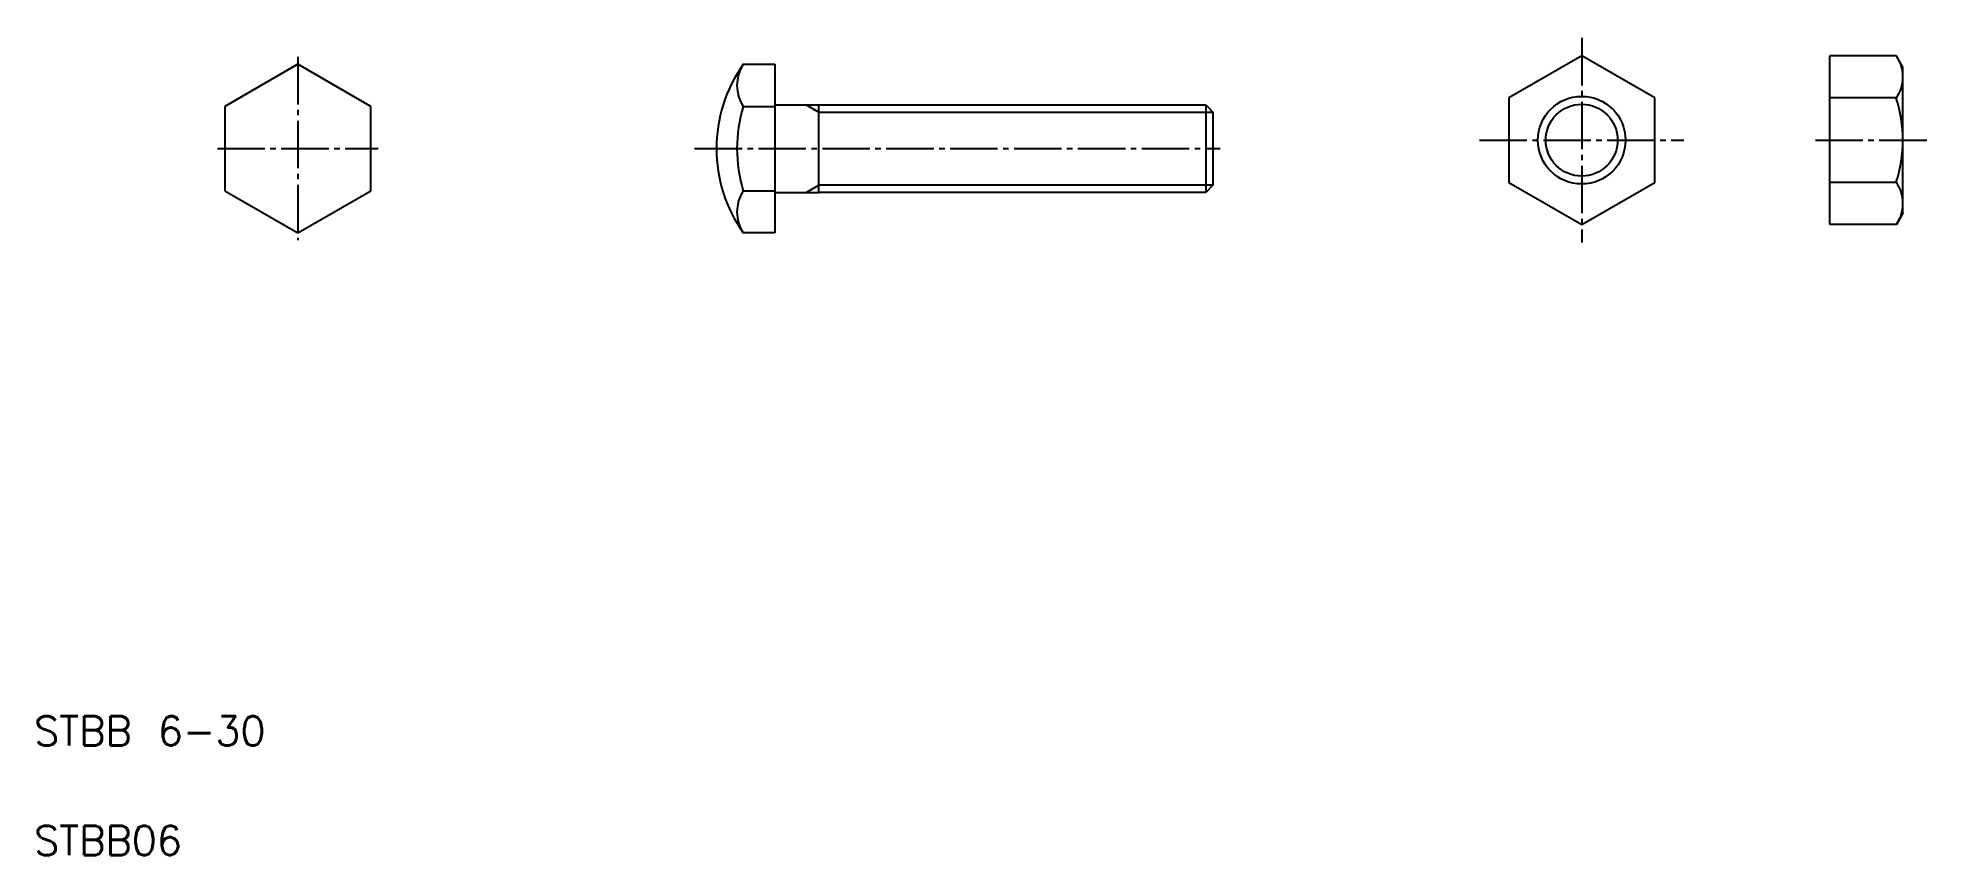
# Model space of a CAD drawing. Extents: x 5 to 135, y 5 to 61.
import ezdxf

# ---------------------------------------------------------------- set-up
doc = ezdxf.new("R2010")
doc.units = 0
doc.header["$LTSCALE"] = 0.25
doc.linetypes.add('CENTER', pattern=[17.5, 13, -1.5, 1.5, -1.5])
doc.layers.get('0').update_dxf_attribs({"linetype": 'CONTINUOUS'})
doc.layers.add('CENTER', color=1, linetype='CENTER')
doc.styles.get("Standard").update_dxf_attribs({"font": 'txt', "bigfont": 'BIGFONT'})

msp = doc.modelspace()

# ---------------------------------------------------------------- linework, layer by layer
at = {"color": 7, "linetype": 'CONTINUOUS'}
for p, q in [((110.98, 59.71), (105.98, 56.83)), ((115.98, 56.83), (110.98, 59.71)), ((127.98, 48.17), (127.98, 59.71)), ((132.53, 59.71), (127.98, 59.71)), ((132.98, 48.94), (132.98, 58.94)), ((105.98, 56.83), (105.98, 51.05)), ((115.98, 51.05), (115.98, 56.83)), ((132.53, 56.83), (127.98, 56.83)), ((105.98, 51.05), (110.98, 48.17)), ((110.98, 48.17), (115.98, 51.05)), ((132.53, 51.05), (127.98, 51.05)), ((132.53, 48.17), (127.98, 48.17))]:
    msp.add_line(p, q, dxfattribs=at)
for p, q in [((132.98, 58.94), (132.53, 59.71)), ((23.05, 59.14), (18.05, 56.25)), ((28.05, 56.25), (23.05, 59.14)), ((53.56, 59.14), (55.73, 59.14)), ((55.73, 59.14), (55.73, 47.59)), ((18.05, 56.25), (18.05, 50.48)), ((28.05, 50.48), (28.05, 56.25)), ((53.56, 56.25), (55.73, 56.25)), ((55.73, 56.36), (58.73, 56.36)), ((58.73, 56.36), (85.23, 56.36)), ((58.73, 50.36), (58.73, 56.36)), ((85.23, 56.36), (85.23, 50.36)), ((85.23, 56.36), (85.73, 55.86)), ((85.73, 55.86), (85.73, 50.86)), ((85.73, 50.86), (85.23, 50.36)), ((18.05, 50.48), (23.05, 47.59)), ((23.05, 47.59), (28.05, 50.48)), ((53.56, 50.48), (55.73, 50.48)), ((55.73, 50.36), (58.73, 50.36)), ((56.48, 50.36), (56.48, 50.36)), ((57.23, 50.36), (57.23, 50.36)), ((85.23, 50.36), (58.73, 50.36)), ((132.98, 48.94), (132.53, 48.17)), ((55.73, 47.59), (53.56, 47.59))]:
    msp.add_line(p, q)
at = {"color": 3}
for p, q in [((57.86, 56.36), (58.73, 55.86)), ((58.73, 55.86), (85.73, 55.86)), ((57.86, 50.36), (58.73, 50.86)), ((85.73, 50.86), (58.73, 50.86))]:
    msp.add_line(p, q, dxfattribs=at)
at = {"color": 3, "linetype": 'CONTINUOUS'}
msp.add_circle((110.98, 53.94), 3, dxfattribs=at)
at = {"color": 7, "linetype": 'CONTINUOUS'}
msp.add_circle((110.98, 53.94), 2.46, dxfattribs=at)
for centre, radius, start, end in [((130.42, 58.27), 2.56, 325.6073, 34.3926), ((61.73, 53.36), 10, 144.7356, 215.2644), ((55.73, 57.69), 2.6, 146.3087, 213.6913), ((62.88, 53.36), 9.75, 162.7823, 197.2177), ((123.42, 53.94), 9.55, 342.412, 17.588), ((130.42, 49.61), 2.56, 325.6074, 34.3927), ((55.73, 49.03), 2.6, 146.3087, 213.6913)]:
    msp.add_arc(centre, radius, start, end)
at = {"layer": 'CENTER', "color": 1, "linetype": 'CENTER'}
for p, q in [((110.98, 60.94), (110.98, 46.94)), ((23.05, 59.64), (23.05, 47.09)), ((17.55, 53.36), (28.55, 53.36)), ((50.23, 53.36), (86.23, 53.36)), ((103.98, 53.94), (117.98, 53.94)), ((126.98, 53.94), (134.98, 53.94))]:
    msp.add_line(p, q, dxfattribs=at)

# ---------------------------------------------------------------- texts
for s, p in [('STBB 6-30', (5, 12.5)), ('STBB06', (5, 5))]:
    msp.add_text(s, height=2).set_placement(p)

doc.saveas('drawing.dxf')
